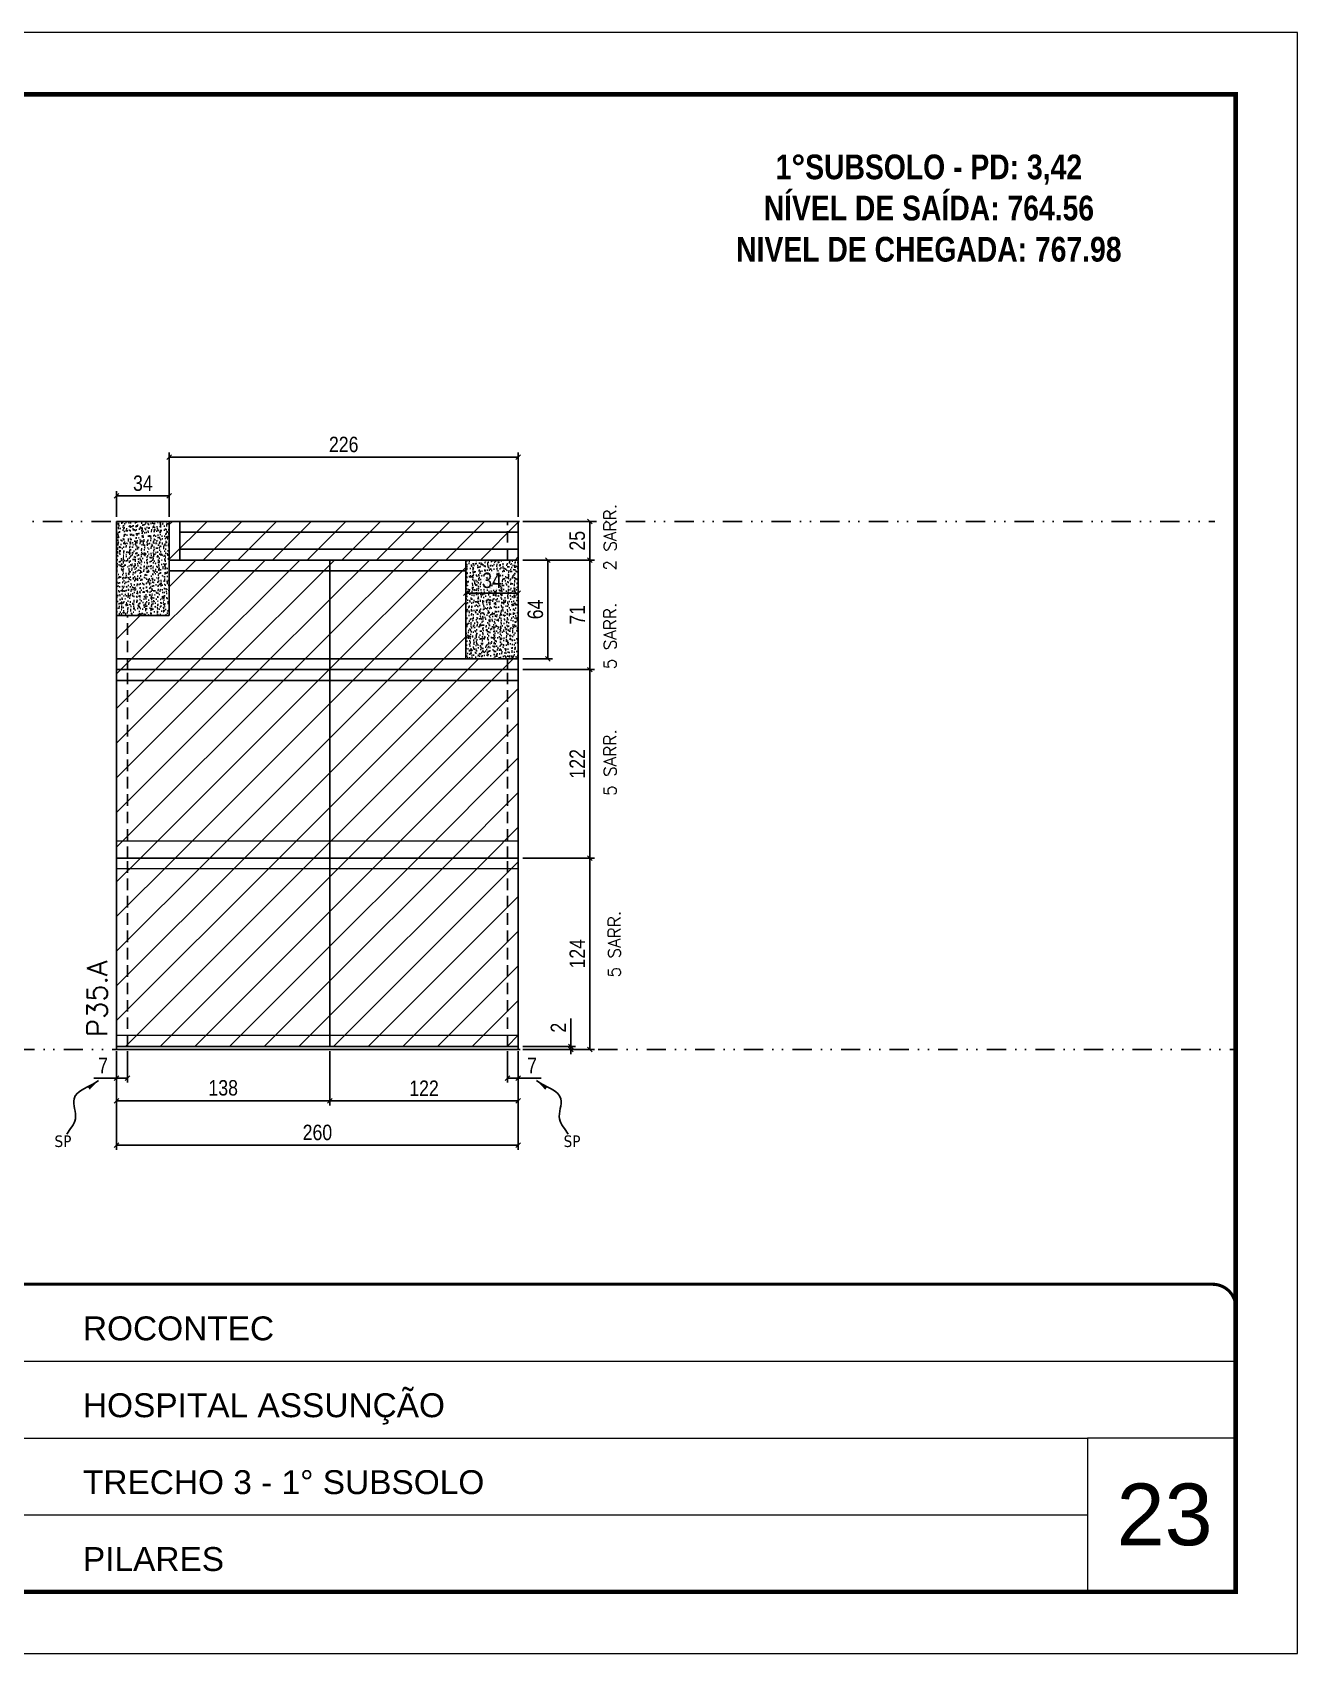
# Model space of a CAD drawing. Extents: x 2102 to 8383, y -13264 to 2718.
# Drawn here: x 5952 to 6771, y -4075 to -3025 of the extents above; entities that cross this region are included whole.
import ezdxf

# ---------------------------------------------------------------- set-up
doc = ezdxf.new("R2010")
doc.units = 0
for name, pattern in [('CONTINUO', [0]), ('DASHED', [0.75, 0.5, -0.25]), ('DIVIDE2', [0.625, 0.25, -0.125, 0, -0.125, 0, -0.125]), ('HIDDEN', [0.375, 0.25, -0.125])]:
    doc.linetypes.add(name, pattern=pattern)
for name, color, linetype, lineweight in [('CARIMBO', 255, 'Continuous', 9), ('Folhas', 255, 'Continuous', 9), ('Hachura', 251, 'Continuous', 9), ('Sarr 2.2x7', 40, 'Continuous', 9), ('SARRAFO DE PRESSAO', 251, 'DASHED', 9), ('Texto Seção', 7, 'Continuous', 15)]:
    doc.layers.add(name, color=color, linetype=linetype, lineweight=lineweight)
for name, color, linetype in [('COTA', 241, 'Continuous'), ('NOMENCLATURA', 7, 'Continuous'), ('Nível', 160, 'Continuous'), ('Painéis', 200, 'Continuous'), ('SARR_2.2x7', 40, 'Continuous'), ('Sarrafo de Pressão', 42, 'HIDDEN'), ('texto', 7, 'Continuous')]:
    doc.layers.add(name, color=color, linetype=linetype)
doc.styles.add('ARIAL', font='arial.ttf')
doc.styles.add('COTA TECNICA', font='techl___.ttf', dxfattribs={"height": 10})
doc.styles.add('COTA TECNICA-50', font='techl___.ttf', dxfattribs={"height": 10})
doc.styles.add('REGUA-120', font='ROMANS.shx', dxfattribs={"height": 15})
doc.styles.add('ROMANC', font='techb___.ttf', dxfattribs={"height": 2.5})
doc.styles.add('ROMANS', font='romans.shx')
doc.styles.get("Standard").update_dxf_attribs({"font": 'arial.ttf'})
doc.dimstyles.new('COTA PAINEL-50', dxfattribs={"dimtxt": 10, "dimasz": 3, "dimexe": 3, "dimexo": 3, "dimgap": 3, "dimtad": 1, "dimdec": 1, "dimzin": 12, "dimdsep": 46, "dimtxsty": 'COTA TECNICA-50', "dimblk1": 'OBLIQUE', "dimblk2": 'OBLIQUE', "dimsah": 1, "dimcen": 0.9, "dimclrd": 4, "dimclre": 4, "dimclrt": 240, "dimadec": 1, "dimazin": 3, "dimtfac": 1, "dimtdec": 1, "dimtmove": 0, "dimatfit": 3, "dimfxl": 1, "dimtolj": 1, "dimtzin": 12, "dimarcsym": 0})
doc.dimstyles.new('PAINEL', dxfattribs={"dimtxt": 10, "dimasz": 3, "dimexe": 3, "dimexo": 3, "dimgap": 3, "dimtad": 1, "dimdec": 1, "dimzin": 12, "dimdsep": 46, "dimtxsty": 'COTA TECNICA', "dimblk1": 'OBLIQUE', "dimblk2": 'OBLIQUE', "dimsah": 1, "dimcen": 0.9, "dimclrd": 4, "dimclre": 4, "dimclrt": 240, "dimadec": 1, "dimazin": 3, "dimtfac": 1, "dimtdec": 1, "dimtmove": 0, "dimatfit": 3, "dimfxl": 1, "dimtolj": 1, "dimtzin": 12, "dimarcsym": 0})
doc.dimstyles.get("Standard").update_dxf_attribs({"dimtxt": 0.18, "dimasz": 0.18, "dimexe": 0.18, "dimexo": 0.0625, "dimgap": 0.09, "dimtad": 0, "dimtih": 1, "dimtoh": 1, "dimdec": 4, "dimzin": 0, "dimdsep": 46, "dimtxsty": 'Standard', "dimcen": 0.09, "dimadec": 0, "dimazin": 0, "dimtfac": 1, "dimtdec": 4, "dimtofl": 0, "dimtmove": 0, "dimatfit": 3, "dimfxl": 1, "dimtolj": 1, "dimtzin": 0, "dimarcsym": 0})
pattern_1 = [(45, (-128503.716, -32522.603), (-11.2253202, 11.2253202), [])]

# ---------------------------------------------------------------- blocks, each defined once
blk = doc.blocks.new('9999999999')
at = {"color": 30, "linetype": 'CONTINUO'}
for p, q in [((98564.6, 34379.6), (99584, 34379.6)), ((98564.6, 34329.8), (99488, 34329.8)), ((99584, 34329.8), (99488, 34329.8)), ((99488, 34329.8), (99488, 34230.2)), ((98564.6, 34280), (99488, 34280))]:
    blk.add_line(p, q, dxfattribs=at)
at = {"color": 30, "linetype": 'CONTINUO', "const_width": 2}
blk.add_lwpolyline([(99584, 34230.2), (99584, 34414.4, 0.414214), (99569, 34429.4), (98229, 34429.4, 0.414214), (98214, 34414.4), (98214, 34245.2, 0.414214), (98229, 34230.2), (99584, 34230.2)], format="xyb", dxfattribs=at)
at = {"layer": 'Folhas'}
blk.add_lwpolyline([(98139, 34190.2), (99624, 34190.2), (99624, 35240.2), (98139, 35240.2)], close=True, dxfattribs=at)
at = {"layer": 'Folhas', "color": 30, "const_width": 3}
blk.add_lwpolyline([(98214, 34230.2), (99584, 34230.2), (99584, 35200.2), (98214, 35200.2)], close=True, dxfattribs=at)
at = {"color": 7, "linetype": 'Continuous', "ltscale": 5, "style": 'ARIAL'}
for s, height, p in [('ROCONTEC', 15.48, (98837.7, 34393.1)), ('HOSPITAL ASSUNÇÃO', 15.483, (98837.7, 34343.3)), ('TRECHO 3 - 1° SUBSOLO', 15.483, (98837.7, 34293.5)), ('PILARES', 15.48, (98837.7, 34243.7))]:
    blk.add_text(s, height=height, dxfattribs=at).set_placement(p)
blk = doc.blocks.new('_Oblique')
at = {"color": 0, "linetype": 'ByBlock', "lineweight": -2}
blk.add_line((-0.5, -0.5), (0.5, 0.5), dxfattribs=at)
blk = doc.blocks.new('*D824')
at = {"layer": 'COTA', "color": 4, "lineweight": -2, "transparency": 16777216}
for p, q in [((6006.3, -3685), (6006.3, -3748.9)), ((6266.3, -3685), (6266.3, -3748.9)), ((6006.3, -3745.9), (6266.3, -3745.9))]:
    blk.add_line(p, q, dxfattribs=at)
at = {"layer": 'Defpoints', "color": 0, "transparency": 16777216}
for p in [(6006.3, -3682), (6266.3, -3682), (6266.3, -3745.9)]:
    blk.add_point(p, dxfattribs=at)
at = {"layer": 'COTA', "color": 4, "lineweight": -2, "transparency": 16777216, "xscale": 3, "yscale": 3, "zscale": 3, "rotation": 180}
blk.add_blockref('_Oblique', (6006.3, -3745.9), dxfattribs=at)
at = {"layer": 'COTA', "color": 4, "lineweight": -2, "transparency": 16777216, "xscale": 3, "yscale": 3, "zscale": 3}
blk.add_blockref('_Oblique', (6266.3, -3745.9), dxfattribs=at)
at = {"layer": 'COTA', "color": 240, "transparency": 16777216, "insert": (6136.3, -3737.8), "char_height": 10, "attachment_point": 5, "style": 'COTA TECNICA'}
blk.add_mtext('\\A1;260', dxfattribs=at)
blk = doc.blocks.new('*D825')
at = {"layer": 'COTA', "color": 4, "lineweight": -2, "transparency": 16777216}
for p, q in [((6013.3, -3685), (6013.3, -3705.5)), ((6006.3, -3687), (6006.3, -3705.5)), ((6006.3, -3702.5), (5991.6, -3702.5)), ((6013.3, -3702.5), (6006.3, -3702.5))]:
    blk.add_line(p, q, dxfattribs=at)
at = {"layer": 'Defpoints', "color": 0, "transparency": 16777216}
for p in [(6006.3, -3684), (6013.3, -3682), (6006.3, -3702.5)]:
    blk.add_point(p, dxfattribs=at)
at = {"layer": 'COTA', "color": 4, "lineweight": -2, "transparency": 16777216, "xscale": 3, "yscale": 3, "zscale": 3, "rotation": 180}
blk.add_blockref('_Oblique', (6006.3, -3702.5), dxfattribs=at)
at = {"layer": 'COTA', "color": 4, "lineweight": -2, "transparency": 16777216, "xscale": 3, "yscale": 3, "zscale": 3}
blk.add_blockref('_Oblique', (6013.3, -3702.5), dxfattribs=at)
at = {"layer": 'COTA', "color": 240, "transparency": 16777216, "insert": (5997.5, -3694.4), "char_height": 10, "attachment_point": 5, "style": 'COTA TECNICA-50'}
blk.add_mtext('\\A1;7', dxfattribs=at)
blk = doc.blocks.new('*D826')
at = {"layer": 'COTA', "color": 4, "lineweight": -2, "transparency": 16777216}
for p, q in [((6259.3, -3685), (6259.3, -3705.5)), ((6266.3, -3687), (6266.3, -3705.5)), ((6259.3, -3702.5), (6266.3, -3702.5)), ((6266.3, -3702.5), (6281.1, -3702.5))]:
    blk.add_line(p, q, dxfattribs=at)
at = {"layer": 'Defpoints', "color": 0, "transparency": 16777216}
for p in [(6259.3, -3682), (6266.3, -3684), (6266.3, -3702.5)]:
    blk.add_point(p, dxfattribs=at)
at = {"layer": 'COTA', "color": 4, "lineweight": -2, "transparency": 16777216, "xscale": 3, "yscale": 3, "zscale": 3, "rotation": 180}
blk.add_blockref('_Oblique', (6259.3, -3702.5), dxfattribs=at)
at = {"layer": 'COTA', "color": 4, "lineweight": -2, "transparency": 16777216, "xscale": 3, "yscale": 3, "zscale": 3}
blk.add_blockref('_Oblique', (6266.3, -3702.5), dxfattribs=at)
at = {"layer": 'COTA', "color": 240, "transparency": 16777216, "insert": (6275.2, -3694.4), "char_height": 10, "attachment_point": 5, "style": 'COTA TECNICA-50'}
blk.add_mtext('\\A1;7', dxfattribs=at)
blk = doc.blocks.new('*D827')
at = {"layer": 'COTA', "color": 4, "lineweight": -2, "transparency": 16777216}
for p, q in [((6269.3, -3560), (6315.6, -3560)), ((6312.6, -3684), (6312.6, -3560)), ((6269.3, -3684), (6315.6, -3684))]:
    blk.add_line(p, q, dxfattribs=at)
at = {"layer": 'Defpoints', "color": 0, "transparency": 16777216}
for p in [(6266.3, -3560), (6312.6, -3560), (6266.3, -3684)]:
    blk.add_point(p, dxfattribs=at)
at = {"layer": 'COTA', "color": 4, "lineweight": -2, "transparency": 16777216, "xscale": 3, "yscale": 3, "zscale": 3}
for p, rotation in [((6312.6, -3560), 90), ((6312.6, -3684), 270)]:
    blk.add_blockref('_Oblique', p, dxfattribs=dict(at, rotation=rotation))
at = {"layer": 'COTA', "color": 240, "transparency": 16777216, "insert": (6304.5, -3622), "char_height": 10, "attachment_point": 5, "rotation": 90, "style": 'COTA TECNICA-50'}
blk.add_mtext('\\A1;124', dxfattribs=at)
blk = doc.blocks.new('*D828')
at = {"layer": 'COTA', "color": 4, "lineweight": -2, "transparency": 16777216}
for p, q in [((6300.3, -3682), (6300.3, -3663.9)), ((6269.3, -3682), (6303.3, -3682)), ((6269.3, -3684), (6303.3, -3684)), ((6300.3, -3684), (6300.3, -3682)), ((6300.3, -3684), (6300.3, -3687))]:
    blk.add_line(p, q, dxfattribs=at)
at = {"layer": 'Defpoints', "color": 0, "transparency": 16777216}
for p in [(6266.3, -3682), (6266.3, -3684), (6300.3, -3684)]:
    blk.add_point(p, dxfattribs=at)
at = {"layer": 'COTA', "color": 4, "lineweight": -2, "transparency": 16777216, "xscale": 3, "yscale": 3, "zscale": 3}
for p, rotation in [((6300.3, -3682), 270), ((6300.3, -3684), 90)]:
    blk.add_blockref('_Oblique', p, dxfattribs=dict(at, rotation=rotation))
at = {"layer": 'COTA', "color": 240, "transparency": 16777216, "insert": (6292.3, -3669.9), "char_height": 10, "attachment_point": 5, "rotation": 90, "style": 'COTA TECNICA-50'}
blk.add_mtext('\\A1;2', dxfattribs=at)
blk = doc.blocks.new('*D829')
at = {"layer": 'COTA', "color": 4, "linetype": 'ByBlock', "lineweight": -2, "transparency": 16777216}
for p, q in [((6269.3, -3438), (6315.6, -3438)), ((6312.6, -3560), (6312.6, -3438)), ((6269.3, -3560), (6315.6, -3560))]:
    blk.add_line(p, q, dxfattribs=at)
at = {"layer": 'Defpoints', "color": 0, "linetype": 'ByBlock', "transparency": 16777216}
for p in [(6266.3, -3438), (6312.6, -3438), (6266.3, -3560)]:
    blk.add_point(p, dxfattribs=at)
at = {"layer": 'COTA', "color": 4, "linetype": 'ByBlock', "lineweight": -2, "transparency": 16777216, "xscale": 3, "yscale": 3, "zscale": 3}
for p, rotation in [((6312.6, -3438), 90), ((6312.6, -3560), 270)]:
    blk.add_blockref('_Oblique', p, dxfattribs=dict(at, rotation=rotation))
at = {"layer": 'COTA', "color": 240, "linetype": 'ByBlock', "transparency": 16777216, "insert": (6304.5, -3499), "char_height": 10, "attachment_point": 5, "rotation": 90, "style": 'COTA TECNICA'}
blk.add_mtext('\\A1;122', dxfattribs=at)
blk = doc.blocks.new('*D1474')
at = {"layer": 'COTA', "color": 4, "linetype": 'ByBlock', "lineweight": -2, "transparency": 16777216}
for p, q in [((6144.3, -3685), (6144.3, -3720.2)), ((6266.3, -3685), (6266.3, -3720.2)), ((6266.3, -3717.2), (6144.3, -3717.2))]:
    blk.add_line(p, q, dxfattribs=at)
at = {"layer": 'Defpoints', "color": 0, "linetype": 'ByBlock', "transparency": 16777216}
for p in [(6144.3, -3682), (6266.3, -3682), (6144.3, -3717.2)]:
    blk.add_point(p, dxfattribs=at)
at = {"layer": 'COTA', "color": 4, "linetype": 'ByBlock', "lineweight": -2, "transparency": 16777216, "xscale": 3, "yscale": 3, "zscale": 3, "rotation": 180}
blk.add_blockref('_Oblique', (6144.3, -3717.2), dxfattribs=at)
at = {"layer": 'COTA', "color": 4, "linetype": 'ByBlock', "lineweight": -2, "transparency": 16777216, "xscale": 3, "yscale": 3, "zscale": 3}
blk.add_blockref('_Oblique', (6266.3, -3717.2), dxfattribs=at)
at = {"layer": 'COTA', "color": 240, "linetype": 'ByBlock', "transparency": 16777216, "insert": (6205.3, -3709.1), "char_height": 10, "attachment_point": 5, "style": 'COTA TECNICA'}
blk.add_mtext('\\A1;122', dxfattribs=at)
blk = doc.blocks.new('*D1475')
at = {"layer": 'COTA', "color": 4, "linetype": 'ByBlock', "lineweight": -2, "transparency": 16777216}
for p, q in [((6144.3, -3685), (6144.3, -3720.2)), ((6266.3, -3687), (6266.3, -3720.2)), ((6144.3, -3717.2), (6266.3, -3717.2))]:
    blk.add_line(p, q, dxfattribs=at)
at = {"layer": 'Defpoints', "color": 0, "linetype": 'ByBlock', "transparency": 16777216}
for p in [(6144.3, -3682), (6266.3, -3684), (6266.3, -3717.2)]:
    blk.add_point(p, dxfattribs=at)
at = {"layer": 'COTA', "color": 4, "linetype": 'ByBlock', "lineweight": -2, "transparency": 16777216, "xscale": 3, "yscale": 3, "zscale": 3, "rotation": 180}
blk.add_blockref('_Oblique', (6144.3, -3717.2), dxfattribs=at)
at = {"layer": 'COTA', "color": 4, "linetype": 'ByBlock', "lineweight": -2, "transparency": 16777216, "xscale": 3, "yscale": 3, "zscale": 3}
blk.add_blockref('_Oblique', (6266.3, -3717.2), dxfattribs=at)
at = {"layer": 'COTA', "color": 240, "linetype": 'ByBlock', "transparency": 16777216, "insert": (6205.3, -3709.1), "char_height": 10, "attachment_point": 5, "style": 'COTA TECNICA'}
blk.add_mtext('\\A1;122', dxfattribs=at)
blk = doc.blocks.new('*D1476')
at = {"layer": 'COTA', "color": 4, "linetype": 'ByBlock', "lineweight": -2, "transparency": 16777216}
for p, q in [((6269.3, -3367), (6315.6, -3367)), ((6312.6, -3438), (6312.6, -3367)), ((6269.3, -3438), (6315.6, -3438))]:
    blk.add_line(p, q, dxfattribs=at)
at = {"layer": 'Defpoints', "color": 0, "linetype": 'ByBlock', "transparency": 16777216}
for p in [(6266.3, -3367), (6312.6, -3367), (6266.3, -3438)]:
    blk.add_point(p, dxfattribs=at)
at = {"layer": 'COTA', "color": 4, "linetype": 'ByBlock', "lineweight": -2, "transparency": 16777216, "xscale": 3, "yscale": 3, "zscale": 3}
for p, rotation in [((6312.6, -3367), 90), ((6312.6, -3438), 270)]:
    blk.add_blockref('_Oblique', p, dxfattribs=dict(at, rotation=rotation))
at = {"layer": 'COTA', "color": 240, "linetype": 'ByBlock', "transparency": 16777216, "insert": (6304.5, -3402.5), "char_height": 10, "attachment_point": 5, "rotation": 90, "style": 'COTA TECNICA'}
blk.add_mtext('\\A1;71', dxfattribs=at)
blk = doc.blocks.new('*D1477')
at = {"layer": 'COTA', "color": 4, "linetype": 'ByBlock', "lineweight": -2, "transparency": 16777216}
for p, q in [((6269.3, -3367), (6288.5, -3367)), ((6285.5, -3431), (6285.5, -3367)), ((6269.3, -3431), (6288.5, -3431))]:
    blk.add_line(p, q, dxfattribs=at)
at = {"layer": 'Defpoints', "color": 0, "linetype": 'ByBlock', "transparency": 16777216}
for p in [(6266.3, -3367), (6285.5, -3367), (6266.3, -3431)]:
    blk.add_point(p, dxfattribs=at)
at = {"layer": 'COTA', "color": 4, "linetype": 'ByBlock', "lineweight": -2, "transparency": 16777216, "xscale": 3, "yscale": 3, "zscale": 3}
for p, rotation in [((6285.5, -3367), 90), ((6285.5, -3431), 270)]:
    blk.add_blockref('_Oblique', p, dxfattribs=dict(at, rotation=rotation))
at = {"layer": 'COTA', "color": 240, "linetype": 'ByBlock', "transparency": 16777216, "insert": (6277.4, -3399), "char_height": 10, "attachment_point": 5, "rotation": 90, "style": 'COTA TECNICA'}
blk.add_mtext('\\A1;64', dxfattribs=at)
blk = doc.blocks.new('*D830')
at = {"layer": 'COTA', "color": 4, "linetype": 'ByBlock', "lineweight": -2, "transparency": 16777216}
for p, q in [((6232.3, -3370), (6232.3, -3391.4)), ((6266.3, -3370), (6266.3, -3391.4)), ((6232.3, -3388.4), (6266.3, -3388.4))]:
    blk.add_line(p, q, dxfattribs=at)
at = {"layer": 'Defpoints', "color": 0, "linetype": 'ByBlock', "transparency": 16777216}
for p in [(6232.3, -3367), (6266.3, -3367), (6266.3, -3388.4)]:
    blk.add_point(p, dxfattribs=at)
at = {"layer": 'COTA', "color": 4, "linetype": 'ByBlock', "lineweight": -2, "transparency": 16777216, "xscale": 3, "yscale": 3, "zscale": 3, "rotation": 180}
blk.add_blockref('_Oblique', (6232.3, -3388.4), dxfattribs=at)
at = {"layer": 'COTA', "color": 4, "linetype": 'ByBlock', "lineweight": -2, "transparency": 16777216, "xscale": 3, "yscale": 3, "zscale": 3}
blk.add_blockref('_Oblique', (6266.3, -3388.4), dxfattribs=at)
at = {"layer": 'COTA', "color": 240, "linetype": 'ByBlock', "transparency": 16777216, "insert": (6249.3, -3380.2), "char_height": 10, "attachment_point": 5, "style": 'COTA TECNICA'}
blk.add_mtext('\\A1;34', dxfattribs=at)
blk = doc.blocks.new('*D831')
at = {"layer": 'COTA', "color": 4, "linetype": 'ByBlock', "lineweight": -2, "transparency": 16777216}
for p, q in [((6040.3, -3339), (6040.3, -3297.3)), ((6040.3, -3300.3), (6266.3, -3300.3)), ((6266.3, -3339), (6266.3, -3297.3))]:
    blk.add_line(p, q, dxfattribs=at)
at = {"layer": 'Defpoints', "color": 0, "linetype": 'ByBlock', "transparency": 16777216}
for p in [(6266.3, -3300.3), (6040.3, -3342), (6266.3, -3342)]:
    blk.add_point(p, dxfattribs=at)
at = {"layer": 'COTA', "color": 4, "linetype": 'ByBlock', "lineweight": -2, "transparency": 16777216, "xscale": 3, "yscale": 3, "zscale": 3, "rotation": 180}
blk.add_blockref('_Oblique', (6040.3, -3300.3), dxfattribs=at)
at = {"layer": 'COTA', "color": 4, "linetype": 'ByBlock', "lineweight": -2, "transparency": 16777216, "xscale": 3, "yscale": 3, "zscale": 3}
blk.add_blockref('_Oblique', (6266.3, -3300.3), dxfattribs=at)
at = {"layer": 'COTA', "color": 240, "linetype": 'ByBlock', "transparency": 16777216, "insert": (6153.3, -3292.2), "char_height": 10, "attachment_point": 5, "style": 'COTA TECNICA'}
blk.add_mtext('\\A1;226', dxfattribs=at)
blk = doc.blocks.new('*D1478')
at = {"layer": 'COTA', "color": 4, "linetype": 'ByBlock', "lineweight": -2, "transparency": 16777216}
for p, q in [((6144.3, -3685), (6144.3, -3720.2)), ((6006.3, -3687), (6006.3, -3720.2)), ((6006.3, -3717.2), (6144.3, -3717.2))]:
    blk.add_line(p, q, dxfattribs=at)
at = {"layer": 'Defpoints', "color": 0, "linetype": 'ByBlock', "transparency": 16777216}
for p in [(6006.3, -3684), (6144.3, -3682), (6144.3, -3717.2)]:
    blk.add_point(p, dxfattribs=at)
at = {"layer": 'COTA', "color": 4, "linetype": 'ByBlock', "lineweight": -2, "transparency": 16777216, "xscale": 3, "yscale": 3, "zscale": 3, "rotation": 180}
blk.add_blockref('_Oblique', (6006.3, -3717.2), dxfattribs=at)
at = {"layer": 'COTA', "color": 4, "linetype": 'ByBlock', "lineweight": -2, "transparency": 16777216, "xscale": 3, "yscale": 3, "zscale": 3}
blk.add_blockref('_Oblique', (6144.3, -3717.2), dxfattribs=at)
at = {"layer": 'COTA', "color": 240, "linetype": 'ByBlock', "transparency": 16777216, "insert": (6075.3, -3708.9), "char_height": 10, "attachment_point": 5, "style": 'COTA TECNICA'}
blk.add_mtext('\\A1;138', dxfattribs=at)
blk = doc.blocks.new('*D1479')
at = {"layer": 'COTA', "color": 4, "linetype": 'ByBlock', "lineweight": -2, "transparency": 16777216}
for p, q in [((6006.3, -3339), (6006.3, -3322.5)), ((6006.3, -3325.5), (6040.3, -3325.5)), ((6040.3, -3339), (6040.3, -3322.5))]:
    blk.add_line(p, q, dxfattribs=at)
at = {"layer": 'Defpoints', "color": 0, "linetype": 'ByBlock', "transparency": 16777216}
for p in [(6040.3, -3325.5), (6006.3, -3342), (6040.3, -3342)]:
    blk.add_point(p, dxfattribs=at)
at = {"layer": 'COTA', "color": 4, "linetype": 'ByBlock', "lineweight": -2, "transparency": 16777216, "xscale": 3, "yscale": 3, "zscale": 3, "rotation": 180}
blk.add_blockref('_Oblique', (6006.3, -3325.5), dxfattribs=at)
at = {"layer": 'COTA', "color": 4, "linetype": 'ByBlock', "lineweight": -2, "transparency": 16777216, "xscale": 3, "yscale": 3, "zscale": 3}
blk.add_blockref('_Oblique', (6040.3, -3325.5), dxfattribs=at)
at = {"layer": 'COTA', "color": 240, "linetype": 'ByBlock', "transparency": 16777216, "insert": (6023.3, -3317.3), "char_height": 10, "attachment_point": 5, "style": 'COTA TECNICA'}
blk.add_mtext('\\A1;34', dxfattribs=at)
blk = doc.blocks.new('*D1480')
at = {"layer": 'COTA', "color": 4, "linetype": 'ByBlock', "lineweight": -2, "transparency": 16777216}
for p, q in [((6269.3, -3342), (6315.6, -3342)), ((6312.6, -3367), (6312.6, -3342)), ((6269.3, -3367), (6315.6, -3367))]:
    blk.add_line(p, q, dxfattribs=at)
at = {"layer": 'Defpoints', "color": 0, "linetype": 'ByBlock', "transparency": 16777216}
for p in [(6266.3, -3342), (6312.6, -3342), (6266.3, -3367)]:
    blk.add_point(p, dxfattribs=at)
at = {"layer": 'COTA', "color": 4, "linetype": 'ByBlock', "lineweight": -2, "transparency": 16777216, "xscale": 3, "yscale": 3, "zscale": 3}
for p, rotation in [((6312.6, -3342), 90), ((6312.6, -3367), 270)]:
    blk.add_blockref('_Oblique', p, dxfattribs=dict(at, rotation=rotation))
at = {"layer": 'COTA', "color": 240, "linetype": 'ByBlock', "transparency": 16777216, "insert": (6304.5, -3354.5), "char_height": 10, "attachment_point": 5, "rotation": 90, "style": 'COTA TECNICA'}
blk.add_mtext('\\A1;25', dxfattribs=at)

msp = doc.modelspace()

# ---------------------------------------------------------------- hatches: boundary and pattern name
at = {"layer": 'COTA', "linetype": 'ByBlock'}
h = msp.add_hatch(dxfattribs=at)
h.set_pattern_fill('AR-CONC', color=256, scale=0.03)
h.set_pattern_definition([(50, (-128503.716, -32522.6026), (5.46554007, -0.47817257), [0.5715, -6.2865]), (355, (-128503.716, -32522.6026), (-1.05730264, 5.73170536), [0.4572, -5.02921753]), (100.4514447, (-128503.2604, -32522.6424), (4.40823741, 5.25353256), [0.48570026, -5.34270734]), (46.1842, (-128503.716, -32521.0786), (8.13237123, -1.26126984), [0.85725, -9.42975]), (96.6355576, (-128503.038, -32521.184), (7.122124, 7.42278374), [0.7285507, -8.01406824]), (351.184151, (-128503.716, -32521.079), (7.122124, 7.42278374), [0.685799, -7.54379196]), (21, (-128502.954, -32521.4596), (4.54843174, -3.06795595), [0.5715, -6.2865]), (326, (-128502.954, -32521.4596), (1.85406085, 5.52563898), [0.4572, -5.0292]), (71.451445, (-128502.575, -32521.715), (6.40249258, 2.45768307), [0.48570026, -5.34269813]), (37.5, (-128503.7158, -32522.6026), (0.092658098, 2.536651166), [0, -4.96824, 0, -5.1054, 0, -5.04825]), (7.5, (-128503.7158, -32522.6026), (2.004589875, 3.005417245), [0, -2.91084, 0, -4.85394, 0, -1.92405]), (327.5, (-128505.415, -32522.6026), (4.067717855, -0.17186232), [0, -1.905, 0, -5.9436, 0, -7.8867]), (317.5, (-128506.177, -32522.6026), (4.44387544, 0.76279473), [0, -2.4765, 0, -3.94716, 0, -5.6007])])
h.paths.add_polyline_path([(6040.33, -3341.99), (6006.33, -3341.99), (6006.33, -3402.99), (6040.33, -3402.99), (6040.33, -3366.99)])
h = msp.add_hatch(dxfattribs=at)
h.set_pattern_fill('AR-CONC', color=256, scale=0.03)
h.set_pattern_definition([(50, (-128503.716, -32551.6026), (5.46554007, -0.47817257), [0.5715, -6.2865]), (355, (-128503.716, -32551.6026), (-1.05730264, 5.73170536), [0.4572, -5.02921753]), (100.4514447, (-128503.2604, -32551.6424), (4.40823741, 5.25353256), [0.48570026, -5.34270734]), (46.1842, (-128503.716, -32550.0786), (8.13237123, -1.26126984), [0.85725, -9.42975]), (96.6355576, (-128503.038, -32550.184), (7.122124, 7.42278374), [0.7285507, -8.01406824]), (351.184151, (-128503.716, -32550.079), (7.122124, 7.42278374), [0.685799, -7.54379196]), (21, (-128502.954, -32550.4596), (4.54843174, -3.06795595), [0.5715, -6.2865]), (326, (-128502.954, -32550.4596), (1.85406085, 5.52563898), [0.4572, -5.0292]), (71.451445, (-128502.575, -32550.715), (6.40249258, 2.45768307), [0.48570026, -5.34269813]), (37.5, (-128503.7158, -32551.6026), (0.092658098, 2.536651166), [0, -4.96824, 0, -5.1054, 0, -5.04825]), (7.5, (-128503.7158, -32551.6026), (2.004589875, 3.005417245), [0, -2.91084, 0, -4.85394, 0, -1.92405]), (327.5, (-128505.415, -32551.6026), (4.067717855, -0.17186232), [0, -1.905, 0, -5.9436, 0, -7.8867]), (317.5, (-128506.177, -32551.6026), (4.44387544, 0.76279473), [0, -2.4765, 0, -3.94716, 0, -5.6007])])
h.paths.add_polyline_path([(6266.33, -3366.99), (6232.33, -3366.99), (6232.33, -3430.99), (6266.33, -3430.99)])
h.paths.add_polyline_path([(6238.55, -3389.92), (6260.44, -3389.92), (6260.44, -3369.34), (6238.55, -3369.34)], flags=24)
at = {"layer": 'Hachura', "linetype": 'ByBlock'}
h = msp.add_hatch(dxfattribs=at)
h.set_pattern_fill('ANSI31', color=256, scale=5)
h.paths.add_polyline_path([(6266.33, -3341.99), (6040.33, -3341.99), (6040.33, -3366.99), (6266.33, -3366.99)])
h = msp.add_hatch(dxfattribs=at)
h.set_pattern_fill('ANSI31', color=256, scale=5)
h.set_pattern_definition(pattern_1)
h.paths.add_polyline_path([(6144.33, -3437.99), (6144.33, -3366.99), (6040.33, -3366.99), (6040.33, -3402.99), (6006.33, -3402.99), (6006.33, -3435.99), (6006.33, -3437.99)])
h = msp.add_hatch(dxfattribs=at)
h.set_pattern_fill('ANSI31', color=256, scale=5)
h.set_pattern_definition(pattern_1)
h.paths.add_polyline_path([(6266.33, -3437.99), (6266.33, -3430.99), (6232.33, -3430.99), (6232.33, -3366.99), (6144.33, -3366.99), (6144.33, -3437.99)])
h = msp.add_hatch(dxfattribs=at)
h.set_pattern_fill('ANSI31', color=256, scale=5)
h.set_pattern_definition(pattern_1)
h.paths.add_polyline_path([(6006.33, -3437.99), (6006.33, -3559.99), (6144.33, -3559.99), (6144.33, -3437.99)])
h = msp.add_hatch(dxfattribs=at)
h.set_pattern_fill('ANSI31', color=256, scale=5)
h.set_pattern_definition(pattern_1)
h.paths.add_polyline_path([(6144.33, -3559.99), (6266.33, -3559.99), (6266.33, -3437.99), (6144.33, -3437.99)])
h = msp.add_hatch(dxfattribs=at)
h.set_pattern_fill('ANSI31', color=256, scale=5)
h.set_pattern_definition(pattern_1)
h.paths.add_polyline_path([(6144.33, -3559.99), (6006.33, -3559.99), (6006.33, -3681.99), (6144.33, -3681.99)])
h = msp.add_hatch(dxfattribs=at)
h.set_pattern_fill('ANSI31', color=256, scale=5)
h.set_pattern_definition(pattern_1)
h.paths.add_polyline_path([(6144.33, -3559.99), (6144.33, -3681.99), (6266.33, -3681.99), (6266.33, -3559.99)])

# ---------------------------------------------------------------- linework, layer by layer
at = {"layer": 'COTA', "linetype": 'ByBlock'}
for p, q in [((6040.33, -3341.99), (6006.33, -3341.99)), ((6006.33, -3341.99), (6006.33, -3402.99)), ((6266.33, -3366.99), (6266.33, -3430.99))]:
    msp.add_line(p, q, dxfattribs=at)
at = {"layer": 'Nível', "color": 4, "linetype": 'DIVIDE2', "ltscale": 50}
for p, q in [((5706.94, -3341.99), (6717.28, -3341.99)), ((5720.44, -3683.99), (6730.78, -3683.99))]:
    msp.add_line(p, q, dxfattribs=at)
at = {"layer": 'Painéis', "linetype": 'ByBlock'}
for p, q in [((6040.33, -3341.99), (6266.33, -3341.99)), ((6040.33, -3366.99), (6040.33, -3341.99)), ((6266.33, -3366.99), (6266.33, -3341.99)), ((6040.33, -3366.99), (6266.33, -3366.99)), ((6006.33, -3435.99), (6006.33, -3402.99)), ((6040.33, -3402.99), (6006.33, -3402.99))]:
    msp.add_line(p, q, dxfattribs=at)
at = {"layer": 'Painéis'}
for p, q in [((6040.33, -3402.99), (6040.33, -3366.99)), ((6144.33, -3366.99), (6144.33, -3681.99)), ((6232.33, -3366.99), (6232.33, -3430.99)), ((6232.33, -3430.99), (6266.33, -3430.99)), ((6266.33, -3430.99), (6266.33, -3681.99)), ((6006.33, -3681.99), (6006.33, -3435.99)), ((6266.33, -3437.99), (6006.33, -3437.99)), ((6266.33, -3559.99), (6006.33, -3559.99)), ((6006.33, -3681.99), (6266.33, -3681.99))]:
    msp.add_line(p, q, dxfattribs=at)
msp.add_lwpolyline([(6006.33, -3681.99), (6266.33, -3681.99), (6266.33, -3683.99), (6006.33, -3683.99)], close=True, dxfattribs=at)
at = {"layer": 'Sarr 2.2x7'}
for p, q in [((6266.33, -3548.99), (6006.33, -3548.99)), ((6266.33, -3566.99), (6006.33, -3566.99)), ((6266.33, -3674.99), (6006.33, -3674.99)), ((6266.33, -3681.99), (6006.33, -3681.99))]:
    msp.add_line(p, q, dxfattribs=at)
at = {"layer": 'Sarr 2.2x7', "linetype": 'Continuous'}
for p, q in [((6006.33, -3559.99), (6006.33, -3552.99)), ((6006.33, -3681.99), (6006.33, -3674.99)), ((6266.33, -3681.99), (6266.33, -3674.99))]:
    msp.add_line(p, q, dxfattribs=at)
at = {"layer": 'SARR_2.2x7'}
for p, q in [((6047.33, -3366.99), (6047.33, -3341.99)), ((6047.33, -3348.99), (6266.33, -3348.99)), ((6047.33, -3359.99), (6266.33, -3359.99)), ((6040.33, -3373.99), (6144.33, -3373.99)), ((6144.33, -3373.99), (6232.33, -3373.99)), ((6144.33, -3430.99), (6006.33, -3430.99)), ((6232.33, -3430.99), (6144.33, -3430.99)), ((6266.33, -3444.99), (6006.33, -3444.99))]:
    msp.add_line(p, q, dxfattribs=at)
at = {"layer": 'Sarrafo de Pressão', "ltscale": 30}
for p, q in [((6259.33, -3366.99), (6259.33, -3341.99)), ((6013.33, -3437.99), (6013.33, -3402.99)), ((6259.33, -3437.99), (6259.33, -3430.99)), ((6013.33, -3559.99), (6013.33, -3437.99)), ((6259.33, -3559.99), (6259.33, -3437.99)), ((6013.33, -3681.99), (6013.33, -3559.99)), ((6259.33, -3681.99), (6259.33, -3559.99))]:
    msp.add_line(p, q, dxfattribs=at)

# ---------------------------------------------------------------- block references
at = {"layer": 'SARRAFO DE PRESSAO', "color": 6, "linetype": 'ByBlock'}
msp.add_blockref('9999999999', (-92853.19, -38265.48), dxfattribs=at)

# ---------------------------------------------------------------- texts
at = {"layer": 'CARIMBO', "style": 'ARIAL'}
msp.add_text('23', height=40, dxfattribs=at).set_placement((6653.64, -4005.13))
at = {"layer": 'NOMENCLATURA', "color": 2, "insert": (6532.11, -3077.69), "char_height": 16, "attachment_point": 2, "style": 'ROMANC'}
msp.add_mtext_dynamic_manual_height_columns('\\P1°SUBSOLO - PD: 3,42\\PNÍVEL DE SAÍDA: 764.56\\PNIVEL DE CHEGADA: 767.98', width=300.2766, gutter_width=1, heights=[0], dxfattribs=at)
at = {"layer": 'texto', "color": 0, "char_height": 7.5, "attachment_point": 5}
for insert in [(5971.56, -3743.48), (6301.11, -3743.48)]:
    msp.add_mtext('{\\fTahoma|b0|i0|c0|p34;\\C4;SP}', dxfattribs=dict(at, insert=insert))
at = {"layer": 'Texto Seção', "linetype": 'Continuous', "style": 'ROMANS'}
for s, p in [('2 SARR.', (6329.77, -3373.88)), ('5 SARR.', (6329.77, -3437.77)), ('5 SARR.', (6329.77, -3519.77)), ('5 SARR.', (6332.48, -3637.36))]:
    msp.add_text(s, height=8, rotation=90, dxfattribs=at).set_placement(p)
at = {"layer": 'Texto Seção', "style": 'REGUA-120'}
msp.add_text('P35.A', height=13, rotation=90, dxfattribs=at).set_placement((6000.19, -3675.92))

# ---------------------------------------------------------------- dimensions: what is measured, and where the dimension line sits
at = {"layer": 'COTA', "linetype": 'ByBlock'}
for base, p1, p2, picture, middle in [((6266.33, -3300.33), (6040.33, -3341.99), (6266.33, -3341.99), '*D831', (6153.33, -3292.23)), ((6040.33, -3325.51), (6006.33, -3341.99), (6040.33, -3341.99), '*D1479', (6023.33, -3317.29)), ((6266.33, -3388.43), (6232.33, -3366.99), (6266.33, -3366.99), '*D830', (6249.33, -3380.21)), ((6144.33, -3717.18), (6006.33, -3683.99), (6144.33, -3681.99), '*D1478', (6075.33, -3708.94)), ((6144.33, -3717.18), (6266.33, -3681.99), (6144.33, -3681.99), '*D1474', (6205.33, -3709.12))]:
    dim = msp.add_linear_dim(base=base, p1=p1, p2=p2, dimstyle='PAINEL', dxfattribs=at)
    dim.commit()
    dim.dimension.update_dxf_attribs({"geometry": picture, "text_midpoint": middle})
for base, p1, p2, picture, middle in [((6312.57, -3341.99), (6266.33, -3366.99), (6266.33, -3341.99), '*D1480', (6304.46, -3354.49)), ((6312.57, -3366.99), (6266.33, -3437.99), (6266.33, -3366.99), '*D1476', (6304.5, -3402.49)), ((6285.47, -3366.99), (6266.33, -3430.99), (6266.33, -3366.99), '*D1477', (6277.36, -3398.99)), ((6312.57, -3437.99), (6266.33, -3559.99), (6266.33, -3437.99), '*D829', (6304.51, -3498.99))]:
    dim = msp.add_linear_dim(base=base, p1=p1, p2=p2, angle=90, dimstyle='PAINEL', dxfattribs=at)
    dim.commit()
    dim.dimension.update_dxf_attribs({"geometry": picture, "text_midpoint": middle})
at = {"layer": 'COTA'}
for base, p1, p2, angle, picture, middle in [((6312.57, -3559.99), (6266.33, -3683.99), (6266.33, -3559.99), 90, '*D827', (6304.5, -3621.99)), ((6006.33, -3702.5), (6013.33, -3681.99), (6006.33, -3683.99), 180, '*D825', (5997.47, -3694.43))]:
    dim = msp.add_linear_dim(base=base, p1=p1, p2=p2, angle=angle, dimstyle='COTA PAINEL-50', dxfattribs=at)
    dim.commit()
    dim.dimension.update_dxf_attribs({"geometry": picture, "text_midpoint": middle})
dim = msp.add_linear_dim(base=(6300.34, -3683.99), p1=(6266.33, -3681.99), p2=(6266.33, -3683.99), angle=90, dimstyle='COTA PAINEL-50', dxfattribs=at)
dim.commit()
dim.dimension.update_dxf_attribs({"geometry": '*D828', "text_midpoint": (6300.34, -3669.93), "dimtype": 160})
dim = msp.add_linear_dim(base=(6266.33, -3745.94), p1=(6006.33, -3681.99), p2=(6266.33, -3681.99), dimstyle='PAINEL', override={"dimarcsym": 2}, dxfattribs=at)
dim.commit()
dim.dimension.update_dxf_attribs({"geometry": '*D824', "text_midpoint": (6136.33, -3737.84)})
at = {"layer": 'COTA', "linetype": 'ByBlock'}
dim = msp.add_linear_dim(base=(6266.33, -3717.18), p1=(6144.33, -3681.99), p2=(6266.33, -3683.99), dimstyle='PAINEL', override={"dimtmove": 1}, dxfattribs=at)
dim.commit()
dim.dimension.update_dxf_attribs({"geometry": '*D1475', "text_midpoint": (6205.33, -3709.12)})
at = {"layer": 'COTA'}
dim = msp.add_linear_dim(base=(6266.33, -3702.5), p1=(6259.33, -3681.99), p2=(6266.33, -3683.99), dimstyle='COTA PAINEL-50', dxfattribs=at)
dim.commit()
dim.dimension.update_dxf_attribs({"geometry": '*D826', "text_midpoint": (6275.2, -3694.43)})

# ---------------------------------------------------------------- leaders
at = {"layer": 'COTA', "path_type": 1}
for points in [[(5994.5, -3704.17), (5978.72, -3716.01), (5979.64, -3729.01), (5974.09, -3738.79)], [(6278.16, -3704.17), (6293.95, -3716.01), (6293.02, -3729.01), (6298.58, -3738.79)]]:
    msp.add_leader(points, dimstyle='Standard', override={"dimasz": 8}, dxfattribs=at)

doc.saveas('drawing.dxf')
